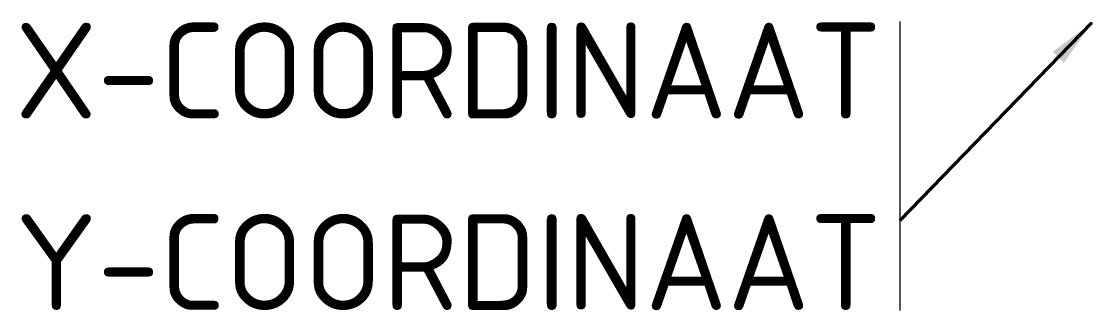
# Model space of a CAD drawing. Extents: x -27.9 to 0, y -7.5 to 0.
import ezdxf
from ezdxf.enums import TextEntityAlignment as Align

# ---------------------------------------------------------------- set-up
doc = ezdxf.new("R2010")
doc.units = 0
doc.header["$LTSCALE"] = 0.2
doc.styles.add('NLCS-ISO', font='NLCS-ISO.ttf')
doc.styles.add('NLCS-T25_0', font='NLCS-ISO.ttf')
doc.dimstyles.new('NLCS-M1000-T25-PIJL', dxfattribs={"dimtxt": 2.5, "dimasz": 1.25, "dimexe": 0.625, "dimexo": 0.0625, "dimgap": 1.25, "dimtad": 1, "dimzin": 3, "dimdsep": 46, "dimtxsty": 'NLCS-T25_0', "dimcen": 0.09, "dimadec": 4, "dimazin": 3, "dimtfac": 1, "dimtmove": 2, "dimatfit": 1, "dimfxl": 0.625, "dimfxlon": 1, "dimfrac": 2, "dimtolj": 1, "dimtzin": 3, "dimlwd": 0, "dimlwe": 0, "dimarcsym": 0})

msp = doc.modelspace()

# ---------------------------------------------------------------- linework, layer by layer
at = {"flags": 128}
msp.add_lwpolyline([(-5, 0.041), (-5, -7.511)], dxfattribs=at)
msp.add_point((0, 0))

# ---------------------------------------------------------------- texts
at = {"style": 'NLCS-ISO'}
for tag, text, p in [('X-COORDINAAT', 'X = 0.000', (-5.473, -2.494)), ('Y-COORDINAAT', 'Y = 0.000', (-5.473, -7.494))]:
    msp.add_attdef(tag, text=text, height=2.5, dxfattribs=at).set_placement(p, align=Align.RIGHT)

# ---------------------------------------------------------------- leaders
msp.add_leader([(0, 0), (-5, -5.155)], dimstyle='NLCS-M1000-T25-PIJL', override={"dimlwd": 65534})

doc.saveas('drawing.dxf')
